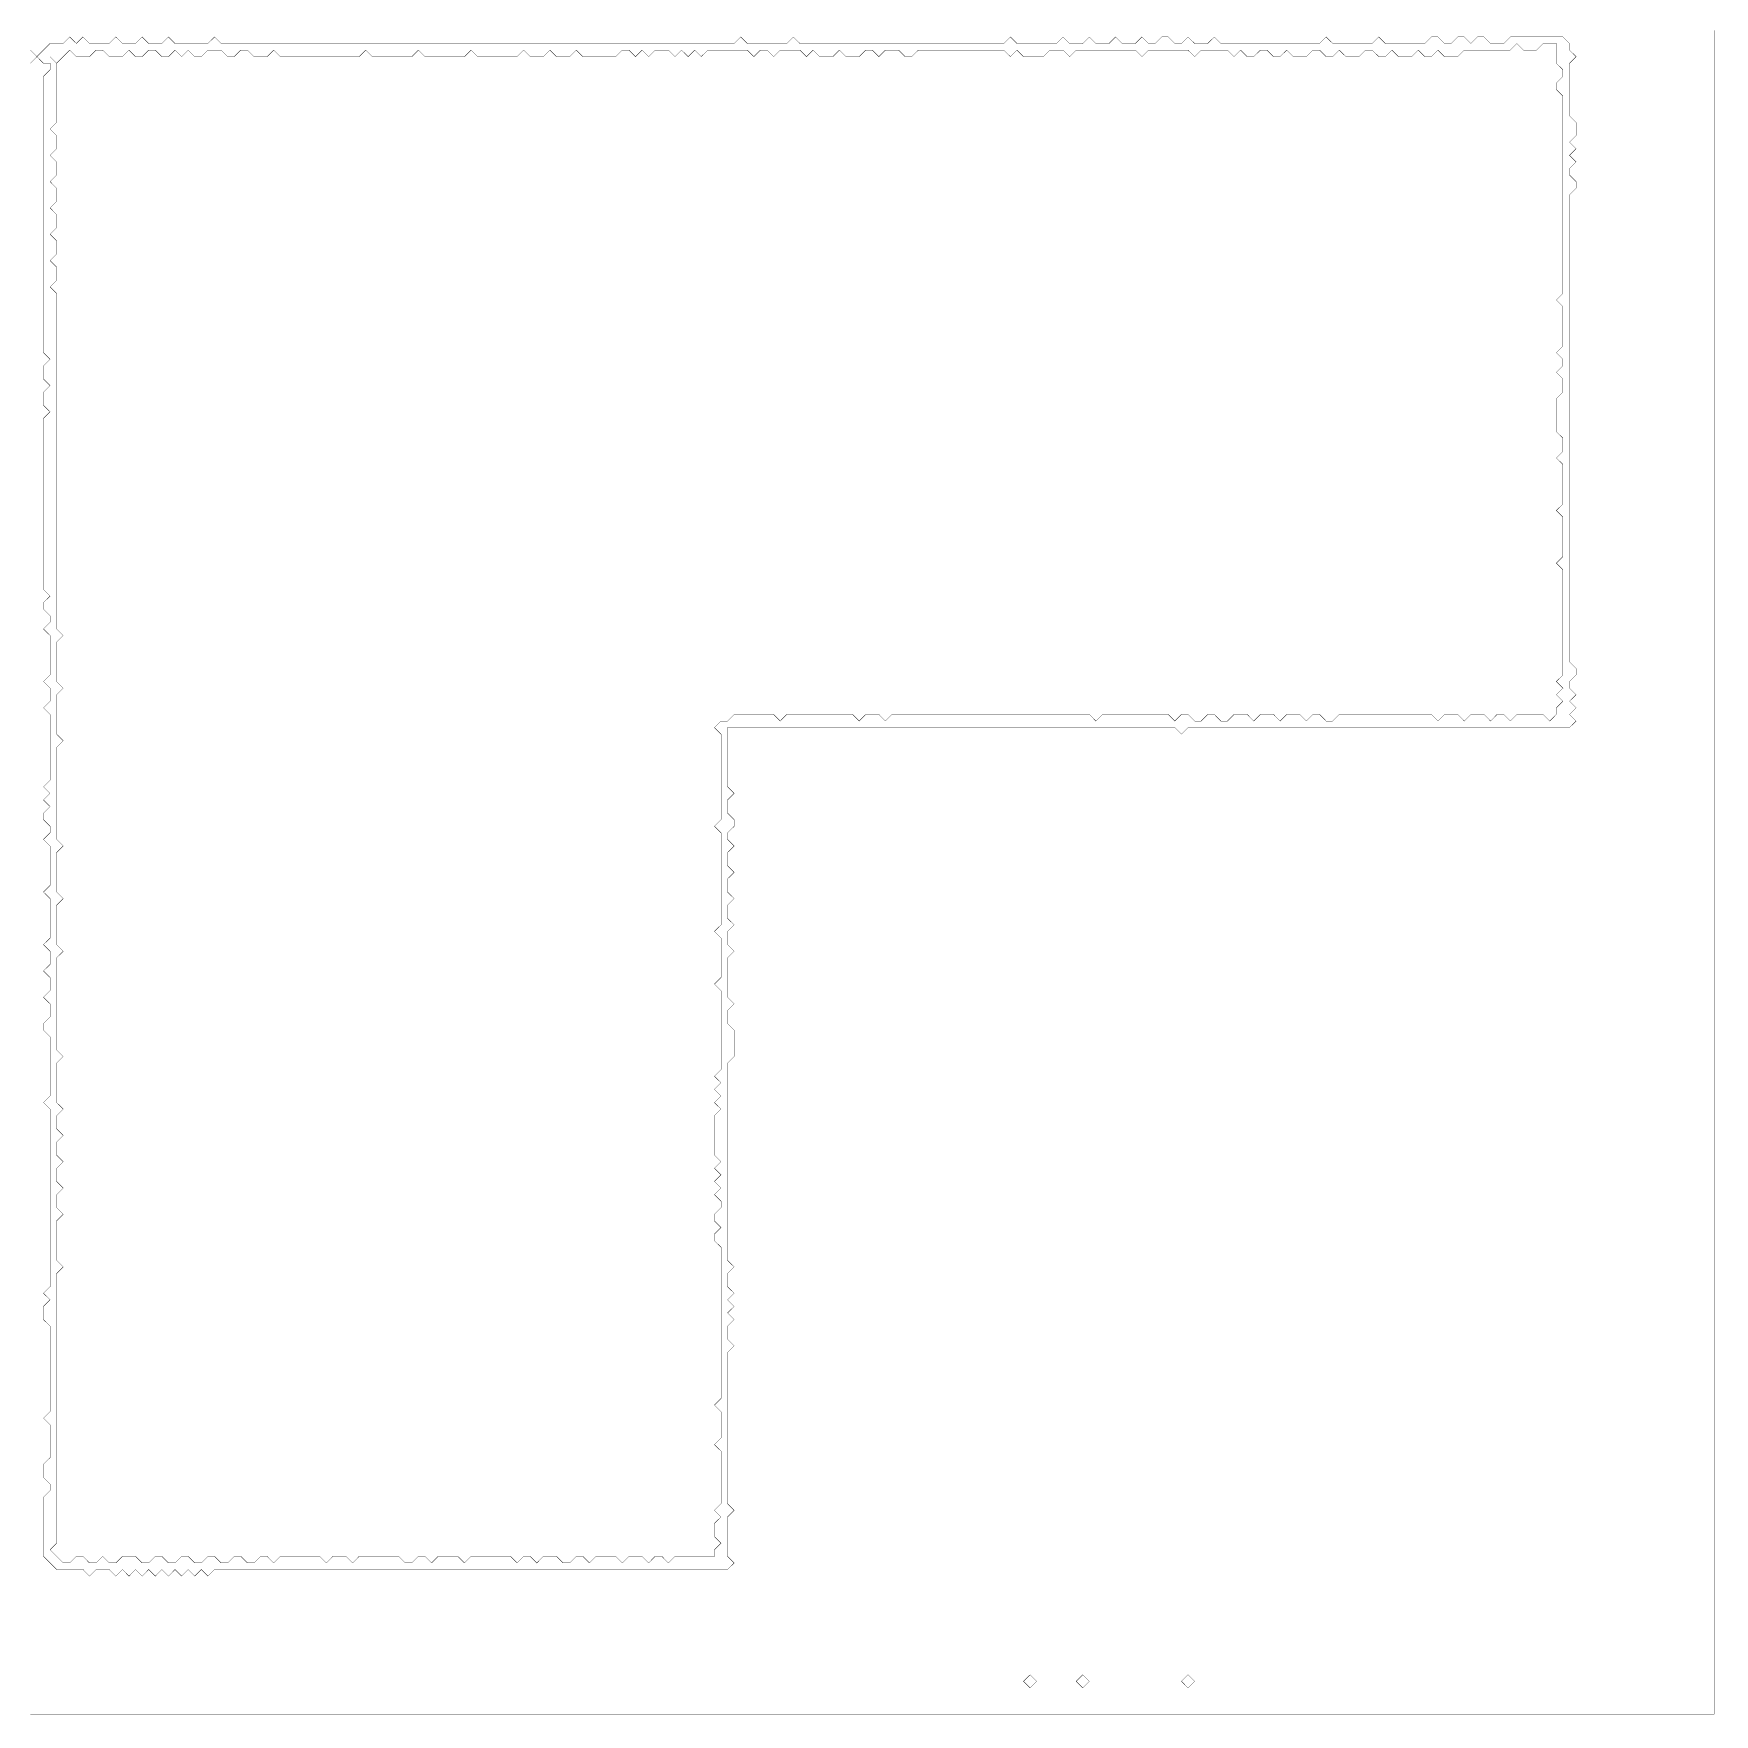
# Model space of a CAD drawing. Header units: metres. Extents: x 0 to 5132, y -5132 to 0.
# Drawn here: x 2566 to 5132, y -5132 to -2566 of the extents above; entities that cross this region are included whole.
import ezdxf

# ---------------------------------------------------------------- set-up
doc = ezdxf.new("R2010")
doc.units = ezdxf.units.M
doc.layers.add('conductor', color=1, linetype='Continuous')
doc.layers.add('substrate', color=5, linetype='Continuous')

msp = doc.modelspace()

# ---------------------------------------------------------------- linework, layer by layer
at = {"layer": 'conductor', "const_width": 0.5}
msp.add_lwpolyline([(4830.7, -2581), (4820.6, -2591.1), (4810.6, -2591.1), (4800.5, -2591.1), (4790.5, -2591.1), (4780.5, -2591.1), (4770.4, -2591.1), (4760.4, -2591.1), (4750.3, -2591.1), (4740.3, -2601.1), (4730.2, -2601.1), (4720.2, -2601.1), (4710.2, -2591.1), (4700.1, -2601.1), (4690.1, -2601.1), (4680, -2591.1), (4670, -2601.1), (4659.9, -2601.1), (4649.9, -2601.1), (4639.9, -2591.1), (4629.8, -2601.1), (4619.8, -2601.1), (4609.7, -2591.1), (4599.7, -2591.1), (4589.6, -2601.1), (4579.6, -2601.1), (4569.6, -2601.1), (4559.5, -2591.1), (4549.5, -2601.1), (4539.4, -2601.1), (4529.4, -2591.1), (4519.3, -2591.1), (4509.3, -2601.1), (4499.2, -2601.1), (4489.2, -2601.1), (4479.2, -2591.1), (4469.1, -2601.1), (4459.1, -2601.1), (4449, -2591.1), (4439, -2591.1), (4428.9, -2601.1), (4418.9, -2601.1), (4408.9, -2591.1), (4398.8, -2601.1), (4388.8, -2591.1), (4378.7, -2591.1), (4368.7, -2591.1), (4358.6, -2591.1), (4348.6, -2591.1), (4338.6, -2601.1), (4328.5, -2591.1), (4318.5, -2591.1), (4308.4, -2591.1), (4298.4, -2591.1), (4288.3, -2591.1), (4278.3, -2591.1), (4268.3, -2591.1), (4258.2, -2601.1), (4248.2, -2591.1), (4238.1, -2591.1), (4228.1, -2591.1), (4218, -2591.1), (4208, -2591.1), (4198, -2591.1), (4187.9, -2591.1), (4177.9, -2591.1), (4167.8, -2591.1), (4157.8, -2591.1), (4147.7, -2601.1), (4137.7, -2591.1), (4127.7, -2591.1), (4117.6, -2591.1), (4107.6, -2601.1), (4097.5, -2601.1), (4087.5, -2601.1), (4077.4, -2601.1), (4067.4, -2591.1), (4057.4, -2601.1), (4047.3, -2591.1), (4037.3, -2591.1), (4027.2, -2591.1), (4017.2, -2591.1), (4007.1, -2591.1), (3997.1, -2591.1), (3987.1, -2591.1), (3977, -2591.1), (3967, -2591.1), (3956.9, -2591.1), (3946.9, -2591.1), (3936.8, -2591.1), (3926.8, -2591.1), (3916.8, -2591.1), (3906.7, -2601.1), (3896.7, -2601.1), (3886.6, -2591.1), (3876.6, -2591.1), (3866.5, -2591.1), (3856.5, -2601.1), (3846.5, -2591.1), (3836.4, -2591.1), (3826.4, -2601.1), (3816.3, -2601.1), (3806.3, -2601.1), (3796.2, -2591.1), (3786.2, -2601.1), (3776.2, -2601.1), (3766.1, -2601.1), (3756.1, -2591.1), (3746, -2601.1), (3736, -2591.1), (3725.9, -2591.1), (3715.9, -2591.1), (3705.9, -2591.1), (3695.8, -2601.1), (3685.8, -2591.1), (3675.7, -2591.1), (3665.7, -2601.1), (3655.6, -2591.1), (3645.6, -2591.1), (3635.6, -2591.1), (3625.5, -2591.1), (3615.5, -2591.1), (3605.4, -2591.1), (3595.4, -2591.1), (3585.3, -2601.1), (3575.3, -2591.1), (3565.3, -2601.1), (3555.2, -2591.1), (3545.2, -2601.1), (3535.1, -2591.1), (3525.1, -2591.1), (3515, -2591.1), (3505, -2601.1), (3495, -2591.1), (3484.9, -2601.1), (3474.9, -2591.1), (3464.8, -2591.1), (3454.8, -2601.1), (3444.7, -2601.1), (3434.7, -2601.1), (3424.7, -2601.1), (3414.6, -2601.1), (3404.6, -2601.1), (3394.5, -2591.1), (3384.5, -2601.1), (3374.4, -2601.1), (3364.4, -2601.1), (3354.4, -2591.1), (3344.3, -2601.1), (3334.3, -2601.1), (3324.2, -2601.1), (3314.2, -2591.1), (3304.1, -2601.1), (3294.1, -2601.1), (3284.1, -2601.1), (3274, -2601.1), (3264, -2601.1), (3253.9, -2601.1), (3243.9, -2601.1), (3233.8, -2591.1), (3223.8, -2601.1), (3213.8, -2601.1), (3203.7, -2601.1), (3193.7, -2601.1), (3183.6, -2601.1), (3173.6, -2601.1), (3163.5, -2601.1), (3153.5, -2591.1), (3143.4, -2601.1), (3133.4, -2601.1), (3123.4, -2601.1), (3113.3, -2601.1), (3103.3, -2601.1), (3093.2, -2601.1), (3083.2, -2601.1), (3073.1, -2591.1), (3063.1, -2601.1), (3053.1, -2601.1), (3043, -2601.1), (3033, -2601.1), (3022.9, -2601.1), (3012.9, -2601.1), (3002.8, -2601.1), (2992.8, -2601.1), (2982.8, -2601.1), (2972.7, -2601.1), (2962.7, -2601.1), (2952.6, -2601.1), (2942.6, -2601.1), (2932.5, -2591.1), (2922.5, -2601.1), (2912.5, -2601.1), (2902.4, -2601.1), (2892.4, -2591.1), (2882.3, -2591.1), (2872.3, -2601.1), (2862.2, -2601.1), (2852.2, -2591.1), (2842.2, -2591.1), (2832.1, -2591.1), (2822.1, -2601.1), (2812, -2601.1), (2802, -2591.1), (2791.9, -2601.1), (2781.9, -2591.1), (2771.9, -2601.1), (2761.8, -2601.1), (2751.8, -2591.1), (2741.7, -2591.1), (2731.7, -2601.1), (2721.6, -2601.1), (2711.6, -2591.1), (2701.6, -2601.1), (2691.5, -2601.1), (2681.5, -2601.1), (2671.4, -2591.1), (2661.4, -2591.1), (2651.3, -2601.1), (2641.3, -2601.1), (2631.3, -2601.1), (2621.2, -2591.1), (2611.2, -2601.1), (2601.1, -2611.2), (2591.1, -2601.1), (2601.1, -2611.2), (2601.1, -2621.2), (2601.1, -2631.3), (2601.1, -2641.3), (2601.1, -2651.3), (2601.1, -2661.4), (2601.1, -2671.4), (2601.1, -2681.5), (2601.1, -2691.5), (2601.1, -2701.6), (2591.1, -2711.6), (2601.1, -2721.6), (2601.1, -2731.7), (2601.1, -2741.7), (2591.1, -2751.8), (2601.1, -2761.8), (2601.1, -2771.9), (2601.1, -2781.9), (2591.1, -2791.9), (2601.1, -2802), (2601.1, -2812), (2601.1, -2822.1), (2591.1, -2832.1), (2601.1, -2842.2), (2601.1, -2852.2), (2601.1, -2862.2), (2591.1, -2872.3), (2601.1, -2882.3), (2601.1, -2892.4), (2601.1, -2902.4), (2591.1, -2912.5), (2601.1, -2922.5), (2601.1, -2932.5), (2601.1, -2942.6), (2591.1, -2952.6), (2601.1, -2962.7), (2601.1, -2972.7), (2601.1, -2982.8), (2601.1, -2992.8), (2601.1, -3002.8), (2601.1, -3012.9), (2601.1, -3022.9), (2601.1, -3033), (2601.1, -3043), (2601.1, -3053.1), (2601.1, -3063.1), (2601.1, -3073.1), (2601.1, -3083.2), (2601.1, -3093.2), (2601.1, -3103.3), (2601.1, -3113.3), (2601.1, -3123.4), (2601.1, -3133.4), (2601.1, -3143.4), (2601.1, -3153.5), (2601.1, -3163.5), (2601.1, -3173.6), (2601.1, -3183.6), (2601.1, -3193.7), (2601.1, -3203.7), (2601.1, -3213.8), (2601.1, -3223.8), (2601.1, -3233.8), (2601.1, -3243.9), (2601.1, -3253.9), (2601.1, -3264), (2601.1, -3274), (2601.1, -3284.1), (2601.1, -3294.1), (2601.1, -3304.1), (2601.1, -3314.2), (2601.1, -3324.2), (2601.1, -3334.3), (2601.1, -3344.3), (2601.1, -3354.4), (2601.1, -3364.4), (2601.1, -3374.4), (2601.1, -3384.5), (2601.1, -3394.5), (2601.1, -3404.6), (2601.1, -3414.6), (2601.1, -3424.7), (2601.1, -3434.7), (2601.1, -3444.7), (2601.1, -3454.8), (2601.1, -3464.8), (2601.1, -3474.9), (2611.2, -3484.9), (2601.1, -3495), (2601.1, -3505), (2601.1, -3515), (2601.1, -3525.1), (2601.1, -3535.1), (2601.1, -3545.2), (2601.1, -3555.2), (2611.2, -3565.3), (2601.1, -3575.3), (2601.1, -3585.3), (2601.1, -3595.4), (2601.1, -3605.4), (2601.1, -3615.5), (2601.1, -3625.5), (2601.1, -3635.6), (2611.2, -3645.6), (2601.1, -3655.6), (2601.1, -3665.7), (2601.1, -3675.7), (2601.1, -3685.8), (2601.1, -3695.8), (2601.1, -3705.9), (2601.1, -3715.9), (2601.1, -3725.9), (2601.1, -3736), (2601.1, -3746), (2601.1, -3756.1), (2601.1, -3766.1), (2601.1, -3776.2), (2601.1, -3786.2), (2601.1, -3796.2), (2611.2, -3806.3), (2601.1, -3816.3), (2601.1, -3826.4), (2601.1, -3836.4), (2601.1, -3846.5), (2601.1, -3856.5), (2601.1, -3866.5), (2601.1, -3876.6), (2611.2, -3886.6), (2601.1, -3896.7), (2601.1, -3906.7), (2601.1, -3916.8), (2601.1, -3926.8), (2601.1, -3936.8), (2601.1, -3946.9), (2601.1, -3956.9), (2611.2, -3967), (2601.1, -3977), (2601.1, -3987.1), (2601.1, -3997.1), (2601.1, -4007.1), (2601.1, -4017.2), (2601.1, -4027.2), (2601.1, -4037.3), (2601.1, -4047.3), (2601.1, -4057.4), (2601.1, -4067.4), (2601.1, -4077.4), (2601.1, -4087.5), (2601.1, -4097.5), (2601.1, -4107.6), (2601.1, -4117.6), (2611.2, -4127.7), (2601.1, -4137.7), (2601.1, -4147.7), (2601.1, -4157.8), (2601.1, -4167.8), (2601.1, -4177.9), (2601.1, -4187.9), (2601.1, -4198), (2611.2, -4208), (2601.1, -4218), (2601.1, -4228.1), (2601.1, -4238.1), (2611.2, -4248.2), (2601.1, -4258.2), (2601.1, -4268.3), (2601.1, -4278.3), (2611.2, -4288.3), (2601.1, -4298.4), (2601.1, -4308.4), (2601.1, -4318.5), (2611.2, -4328.5), (2601.1, -4338.6), (2601.1, -4348.6), (2601.1, -4358.6), (2611.2, -4368.7), (2601.1, -4378.7), (2601.1, -4388.8), (2601.1, -4398.8), (2601.1, -4408.9), (2601.1, -4418.9), (2601.1, -4428.9), (2601.1, -4439), (2611.2, -4449), (2601.1, -4459.1), (2601.1, -4469.1), (2601.1, -4479.2), (2601.1, -4489.2), (2601.1, -4499.2), (2601.1, -4509.3), (2601.1, -4519.3), (2601.1, -4529.4), (2601.1, -4539.4), (2601.1, -4549.5), (2601.1, -4559.5), (2601.1, -4569.6), (2601.1, -4579.6), (2601.1, -4589.6), (2601.1, -4599.7), (2601.1, -4609.7), (2601.1, -4619.8), (2601.1, -4629.8), (2601.1, -4639.9), (2601.1, -4649.9), (2601.1, -4659.9), (2601.1, -4670), (2601.1, -4680), (2601.1, -4690.1), (2601.1, -4700.1), (2601.1, -4710.2), (2601.1, -4720.2), (2601.1, -4730.2), (2601.1, -4740.3), (2601.1, -4750.3), (2601.1, -4760.4), (2601.1, -4770.4), (2601.1, -4780.5), (2601.1, -4790.5), (2601.1, -4800.5), (2601.1, -4810.6), (2601.1, -4820.6), (2601.1, -4830.7), (2601.1, -4840.7), (2601.1, -4850.8), (2601.1, -4860.8), (2601.1, -4870.8), (2591.1, -4880.9), (2601.1, -4890.9), (2611.2, -4901), (2621.2, -4901), (2631.3, -4890.9), (2641.3, -4890.9), (2651.3, -4901), (2661.4, -4901), (2671.4, -4890.9), (2681.5, -4901), (2691.5, -4901), (2701.6, -4890.9), (2711.6, -4890.9), (2721.6, -4890.9), (2731.7, -4901), (2741.7, -4901), (2751.8, -4890.9), (2761.8, -4890.9), (2771.9, -4901), (2781.9, -4901), (2791.9, -4890.9), (2802, -4890.9), (2812, -4901), (2822.1, -4901), (2832.1, -4890.9), (2842.2, -4890.9), (2852.2, -4901), (2862.2, -4901), (2872.3, -4890.9), (2882.3, -4890.9), (2892.4, -4901), (2902.4, -4901), (2912.5, -4890.9), (2922.5, -4890.9), (2932.5, -4901), (2942.6, -4890.9), (2952.6, -4890.9), (2962.7, -4890.9), (2972.7, -4890.9), (2982.8, -4890.9), (2992.8, -4890.9), (3002.8, -4890.9), (3012.9, -4901), (3022.9, -4890.9), (3033, -4890.9), (3043, -4890.9), (3053.1, -4901), (3063.1, -4890.9), (3073.1, -4890.9), (3083.2, -4890.9), (3093.2, -4890.9), (3103.3, -4890.9), (3113.3, -4890.9), (3123.4, -4890.9), (3133.4, -4901), (3143.4, -4901), (3153.5, -4890.9), (3163.5, -4890.9), (3173.6, -4901), (3183.6, -4890.9), (3193.7, -4890.9), (3203.7, -4890.9), (3213.8, -4890.9), (3223.8, -4901), (3233.8, -4890.9), (3243.9, -4890.9), (3253.9, -4890.9), (3264, -4890.9), (3274, -4890.9), (3284.1, -4890.9), (3294.1, -4890.9), (3304.1, -4901), (3314.2, -4890.9), (3324.2, -4890.9), (3334.3, -4901), (3344.3, -4890.9), (3354.4, -4890.9), (3364.4, -4890.9), (3374.4, -4901), (3384.5, -4901), (3394.5, -4890.9), (3404.6, -4890.9), (3414.6, -4901), (3424.7, -4890.9), (3434.7, -4890.9), (3444.7, -4890.9), (3454.8, -4890.9), (3464.8, -4901), (3474.9, -4890.9), (3484.9, -4890.9), (3495, -4890.9), (3505, -4901), (3515, -4890.9), (3525.1, -4890.9), (3535.1, -4901), (3545.2, -4890.9), (3555.2, -4890.9), (3565.3, -4890.9), (3575.3, -4890.9), (3585.3, -4890.9), (3595.4, -4890.9), (3605.4, -4890.9), (3605.4, -4880.9), (3615.5, -4870.8), (3605.4, -4860.8), (3605.4, -4850.8), (3605.4, -4840.7), (3615.5, -4830.7), (3605.4, -4820.6), (3615.5, -4810.6), (3615.5, -4800.5), (3615.5, -4790.5), (3615.5, -4780.5), (3615.5, -4770.4), (3615.5, -4760.4), (3615.5, -4750.3), (3615.5, -4740.3), (3615.5, -4730.2), (3605.4, -4720.2), (3615.5, -4710.2), (3615.5, -4700.1), (3615.5, -4690.1), (3615.5, -4680), (3615.5, -4670), (3605.4, -4659.9), (3615.5, -4649.9), (3615.5, -4639.9), (3615.5, -4629.8), (3615.5, -4619.8), (3615.5, -4609.7), (3615.5, -4599.7), (3615.5, -4589.6), (3615.5, -4579.6), (3615.5, -4569.6), (3615.5, -4559.5), (3615.5, -4549.5), (3615.5, -4539.4), (3615.5, -4529.4), (3615.5, -4519.3), (3615.5, -4509.3), (3615.5, -4499.2), (3615.5, -4489.2), (3615.5, -4479.2), (3615.5, -4469.1), (3615.5, -4459.1), (3615.5, -4449), (3615.5, -4439), (3615.5, -4428.9), (3615.5, -4418.9), (3605.4, -4408.9), (3605.4, -4398.8), (3615.5, -4388.8), (3605.4, -4378.7), (3605.4, -4368.7), (3615.5, -4358.6), (3615.5, -4348.6), (3605.4, -4338.6), (3615.5, -4328.5), (3605.4, -4318.5), (3615.5, -4308.4), (3605.4, -4298.4), (3615.5, -4288.3), (3605.4, -4278.3), (3605.4, -4268.3), (3605.4, -4258.2), (3605.4, -4248.2), (3605.4, -4238.1), (3605.4, -4228.1), (3605.4, -4218), (3615.5, -4208), (3605.4, -4198), (3615.5, -4187.9), (3605.4, -4177.9), (3615.5, -4167.8), (3605.4, -4157.8), (3615.5, -4147.7), (3615.5, -4137.7), (3615.5, -4127.7), (3615.5, -4117.6), (3615.5, -4107.6), (3615.5, -4097.5), (3615.5, -4087.5), (3615.5, -4077.4), (3615.5, -4067.4), (3615.5, -4057.4), (3615.5, -4047.3), (3615.5, -4037.3), (3615.5, -4027.2), (3605.4, -4017.2), (3615.5, -4007.1), (3615.5, -3997.1), (3615.5, -3987.1), (3615.5, -3977), (3615.5, -3967), (3615.5, -3956.9), (3615.5, -3946.9), (3605.4, -3936.8), (3615.5, -3926.8), (3615.5, -3916.8), (3615.5, -3906.7), (3615.5, -3896.7), (3615.5, -3886.6), (3615.5, -3876.6), (3615.5, -3866.5), (3615.5, -3856.5), (3615.5, -3846.5), (3615.5, -3836.4), (3615.5, -3826.4), (3615.5, -3816.3), (3615.5, -3806.3), (3615.5, -3796.2), (3615.5, -3786.2), (3605.4, -3776.2), (3615.5, -3766.1), (3615.5, -3756.1), (3615.5, -3746), (3615.5, -3736), (3615.5, -3725.9), (3615.5, -3715.9), (3615.5, -3705.9), (3615.5, -3695.8), (3615.5, -3685.8), (3615.5, -3675.7), (3615.5, -3665.7), (3615.5, -3655.6), (3615.5, -3645.6), (3615.5, -3635.6), (3605.4, -3625.5), (3615.5, -3615.5), (3625.5, -3615.5), (3635.6, -3605.4), (3645.6, -3605.4), (3655.6, -3605.4), (3665.7, -3605.4), (3675.7, -3605.4), (3685.8, -3605.4), (3695.8, -3605.4), (3705.9, -3615.5), (3715.9, -3605.4), (3725.9, -3605.4), (3736, -3605.4), (3746, -3605.4), (3756.1, -3605.4), (3766.1, -3605.4), (3776.2, -3605.4), (3786.2, -3605.4), (3796.2, -3605.4), (3806.3, -3605.4), (3816.3, -3605.4), (3826.4, -3615.5), (3836.4, -3605.4), (3846.5, -3605.4), (3856.5, -3605.4), (3866.5, -3615.5), (3876.6, -3605.4), (3886.6, -3605.4), (3896.7, -3605.4), (3906.7, -3605.4), (3916.8, -3605.4), (3926.8, -3605.4), (3936.8, -3605.4), (3946.9, -3605.4), (3956.9, -3605.4), (3967, -3605.4), (3977, -3605.4), (3987.1, -3605.4), (3997.1, -3605.4), (4007.1, -3605.4), (4017.2, -3605.4), (4027.2, -3605.4), (4037.3, -3605.4), (4047.3, -3605.4), (4057.4, -3605.4), (4067.4, -3605.4), (4077.4, -3605.4), (4087.5, -3605.4), (4097.5, -3605.4), (4107.6, -3605.4), (4117.6, -3605.4), (4127.7, -3605.4), (4137.7, -3605.4), (4147.7, -3605.4), (4157.8, -3605.4), (4167.8, -3605.4), (4177.9, -3605.4), (4187.9, -3615.5), (4198, -3605.4), (4208, -3605.4), (4218, -3605.4), (4228.1, -3605.4), (4238.1, -3605.4), (4248.2, -3605.4), (4258.2, -3605.4), (4268.3, -3605.4), (4278.3, -3605.4), (4288.3, -3605.4), (4298.4, -3605.4), (4308.4, -3615.5), (4318.5, -3605.4), (4328.5, -3605.4), (4338.6, -3615.5), (4348.6, -3615.5), (4358.6, -3605.4), (4368.7, -3605.4), (4378.7, -3615.5), (4388.8, -3615.5), (4398.8, -3605.4), (4408.9, -3605.4), (4418.9, -3605.4), (4428.9, -3615.5), (4439, -3605.4), (4449, -3605.4), (4459.1, -3605.4), (4469.1, -3615.5), (4479.2, -3605.4), (4489.2, -3605.4), (4499.2, -3605.4), (4509.3, -3615.5), (4519.3, -3605.4), (4529.4, -3605.4), (4539.4, -3615.5), (4549.5, -3615.5), (4559.5, -3605.4), (4569.6, -3605.4), (4579.6, -3605.4), (4589.6, -3605.4), (4599.7, -3605.4), (4609.7, -3605.4), (4619.8, -3605.4), (4629.8, -3605.4), (4639.9, -3605.4), (4649.9, -3605.4), (4659.9, -3605.4), (4670, -3605.4), (4680, -3605.4), (4690.1, -3605.4), (4700.1, -3605.4), (4710.2, -3615.5), (4720.2, -3605.4), (4730.2, -3605.4), (4740.3, -3605.4), (4750.3, -3615.5), (4760.4, -3605.4), (4770.4, -3605.4), (4780.5, -3605.4), (4790.5, -3615.5), (4800.5, -3605.4), (4810.6, -3605.4), (4820.6, -3615.5), (4830.7, -3605.4), (4840.7, -3605.4), (4850.8, -3605.4), (4860.8, -3605.4), (4870.8, -3605.4), (4880.9, -3615.5), (4890.9, -3605.4), (4890.9, -3595.4), (4901, -3585.3), (4890.9, -3575.3), (4901, -3565.3), (4890.9, -3555.2), (4901, -3545.2), (4901, -3535.1), (4901, -3525.1), (4901, -3515), (4901, -3505), (4901, -3495), (4901, -3484.9), (4901, -3474.9), (4901, -3464.8), (4901, -3454.8), (4901, -3444.7), (4901, -3434.7), (4901, -3424.7), (4901, -3414.6), (4901, -3404.6), (4901, -3394.5), (4901, -3384.5), (4890.9, -3374.4), (4901, -3364.4), (4901, -3354.4), (4901, -3344.3), (4901, -3334.3), (4901, -3324.2), (4901, -3314.2), (4901, -3304.1), (4890.9, -3294.1), (4901, -3284.1), (4901, -3274), (4901, -3264), (4901, -3253.9), (4901, -3243.9), (4901, -3233.8), (4901, -3223.8), (4890.9, -3213.8), (4901, -3203.7), (4901, -3193.7), (4901, -3183.6), (4890.9, -3173.6), (4890.9, -3163.5), (4890.9, -3153.5), (4890.9, -3143.4), (4890.9, -3133.4), (4890.9, -3123.4), (4901, -3113.3), (4901, -3103.3), (4901, -3093.2), (4890.9, -3083.2), (4901, -3073.1), (4901, -3063.1), (4890.9, -3053.1), (4901, -3043), (4901, -3033), (4901, -3022.9), (4901, -3012.9), (4901, -3002.8), (4901, -2992.8), (4901, -2982.8), (4890.9, -2972.7), (4901, -2962.7), (4901, -2952.6), (4901, -2942.6), (4901, -2932.5), (4901, -2922.5), (4901, -2912.5), (4901, -2902.4), (4901, -2892.4), (4901, -2882.3), (4901, -2872.3), (4901, -2862.2), (4901, -2852.2), (4901, -2842.2), (4901, -2832.1), (4901, -2822.1), (4901, -2812), (4901, -2802), (4901, -2791.9), (4901, -2781.9), (4901, -2771.9), (4901, -2761.8), (4901, -2751.8), (4901, -2741.7), (4901, -2731.7), (4901, -2721.6), (4901, -2711.6), (4901, -2701.6), (4901, -2691.5), (4901, -2681.5), (4901, -2671.4), (4901, -2661.4), (4890.9, -2651.3), (4890.9, -2641.3), (4901, -2631.3), (4901, -2621.2), (4890.9, -2611.2), (4890.9, -2601.1), (4890.9, -2591.1), (4890.9, -2581), (4880.9, -2581), (4870.8, -2581), (4860.8, -2591.1), (4850.8, -2591.1), (4840.7, -2591.1)], close=True, dxfattribs=at)
at = {"layer": 'substrate', "const_width": 0.5}
for points in [[(2561, -5132), (2571, -5132), (2581, -5132), (2591.1, -5132), (2601.1, -5132), (2611.2, -5132), (2621.2, -5132), (2631.3, -5132), (2641.3, -5132), (2651.3, -5132), (2661.4, -5132), (2671.4, -5132), (2681.5, -5132), (2691.5, -5132), (2701.6, -5132), (2711.6, -5132), (2721.6, -5132), (2731.7, -5132), (2741.7, -5132), (2751.8, -5132), (2761.8, -5132), (2771.9, -5132), (2781.9, -5132), (2791.9, -5132), (2802, -5132), (2812, -5132), (2822.1, -5132), (2832.1, -5132), (2842.2, -5132), (2852.2, -5132), (2862.2, -5132), (2872.3, -5132), (2882.3, -5132), (2892.4, -5132), (2902.4, -5132), (2912.5, -5132), (2922.5, -5132), (2932.5, -5132), (2942.6, -5132), (2952.6, -5132), (2962.7, -5132), (2972.7, -5132), (2982.8, -5132), (2992.8, -5132), (3002.8, -5132), (3012.9, -5132), (3022.9, -5132), (3033, -5132), (3043, -5132), (3053.1, -5132), (3063.1, -5132), (3073.1, -5132), (3083.2, -5132), (3093.2, -5132), (3103.3, -5132), (3113.3, -5132), (3123.4, -5132), (3133.4, -5132), (3143.4, -5132), (3153.5, -5132), (3163.5, -5132), (3173.6, -5132), (3183.6, -5132), (3193.7, -5132), (3203.7, -5132), (3213.8, -5132), (3223.8, -5132), (3233.8, -5132), (3243.9, -5132), (3253.9, -5132), (3264, -5132), (3274, -5132), (3284.1, -5132), (3294.1, -5132), (3304.1, -5132), (3314.2, -5132), (3324.2, -5132), (3334.3, -5132), (3344.3, -5132), (3354.4, -5132), (3364.4, -5132), (3374.4, -5132), (3384.5, -5132), (3394.5, -5132), (3404.6, -5132), (3414.6, -5132), (3424.7, -5132), (3434.7, -5132), (3444.7, -5132), (3454.8, -5132), (3464.8, -5132), (3474.9, -5132), (3484.9, -5132), (3495, -5132), (3505, -5132), (3515, -5132), (3525.1, -5132), (3535.1, -5132), (3545.2, -5132), (3555.2, -5132), (3565.3, -5132), (3575.3, -5132), (3585.3, -5132), (3595.4, -5132), (3605.4, -5132), (3615.5, -5132), (3625.5, -5132), (3635.6, -5132), (3645.6, -5132), (3655.6, -5132), (3665.7, -5132), (3675.7, -5132), (3685.8, -5132), (3695.8, -5132), (3705.9, -5132), (3715.9, -5132), (3725.9, -5132), (3736, -5132), (3746, -5132), (3756.1, -5132), (3766.1, -5132), (3776.2, -5132), (3786.2, -5132), (3796.2, -5132), (3806.3, -5132), (3816.3, -5132), (3826.4, -5132), (3836.4, -5132), (3846.5, -5132), (3856.5, -5132), (3866.5, -5132), (3876.6, -5132), (3886.6, -5132), (3896.7, -5132), (3906.7, -5132), (3916.8, -5132), (3926.8, -5132), (3936.8, -5132), (3946.9, -5132), (3956.9, -5132), (3967, -5132), (3977, -5132), (3987.1, -5132), (3997.1, -5132), (4007.1, -5132), (4017.2, -5132), (4027.2, -5132), (4037.3, -5132), (4047.3, -5132), (4057.4, -5132), (4067.4, -5132), (4077.4, -5132), (4087.5, -5132), (4097.5, -5132), (4107.6, -5132), (4117.6, -5132), (4127.7, -5132), (4137.7, -5132), (4147.7, -5132), (4157.8, -5132), (4167.8, -5132), (4177.9, -5132), (4187.9, -5132), (4198, -5132), (4208, -5132), (4218, -5132), (4228.1, -5132), (4238.1, -5132), (4248.2, -5132), (4258.2, -5132), (4268.3, -5132), (4278.3, -5132), (4288.3, -5132), (4298.4, -5132), (4308.4, -5132), (4318.5, -5132), (4328.5, -5132), (4338.6, -5132), (4348.6, -5132), (4358.6, -5132), (4368.7, -5132), (4378.7, -5132), (4388.8, -5132), (4398.8, -5132), (4408.9, -5132), (4418.9, -5132), (4428.9, -5132), (4439, -5132), (4449, -5132), (4459.1, -5132), (4469.1, -5132), (4479.2, -5132), (4489.2, -5132), (4499.2, -5132), (4509.3, -5132), (4519.3, -5132), (4529.4, -5132), (4539.4, -5132), (4549.5, -5132), (4559.5, -5132), (4569.6, -5132), (4579.6, -5132), (4589.6, -5132), (4599.7, -5132), (4609.7, -5132), (4619.8, -5132), (4629.8, -5132), (4639.9, -5132), (4649.9, -5132), (4659.9, -5132), (4670, -5132), (4680, -5132), (4690.1, -5132), (4700.1, -5132), (4710.2, -5132), (4720.2, -5132), (4730.2, -5132), (4740.3, -5132), (4750.3, -5132), (4760.4, -5132), (4770.4, -5132), (4780.5, -5132), (4790.5, -5132), (4800.5, -5132), (4810.6, -5132), (4820.6, -5132), (4830.7, -5132), (4840.7, -5132), (4850.8, -5132), (4860.8, -5132), (4870.8, -5132), (4880.9, -5132), (4890.9, -5132), (4901, -5132), (4911, -5132), (4921.1, -5132), (4931.1, -5132), (4941.1, -5132), (4951.2, -5132), (4961.2, -5132), (4971.3, -5132), (4981.3, -5132), (4991.4, -5132), (5001.4, -5132), (5011.4, -5132), (5021.5, -5132), (5031.5, -5132), (5041.6, -5132), (5051.6, -5132), (5061.7, -5132), (5071.7, -5132), (5081.7, -5132), (5091.8, -5132), (5101.8, -5132), (5111.9, -5132), (5121.9, -5132), (5132, -5132), (5132, -5121.9), (5132, -5111.9), (5132, -5101.8), (5132, -5091.8), (5132, -5081.7), (5132, -5071.7), (5132, -5061.7), (5132, -5051.6), (5132, -5041.6), (5132, -5031.5), (5132, -5021.5), (5132, -5011.4), (5132, -5001.4), (5132, -4991.4), (5132, -4981.3), (5132, -4971.3), (5132, -4961.2), (5132, -4951.2), (5132, -4941.1), (5132, -4931.1), (5132, -4921.1), (5132, -4911), (5132, -4901), (5132, -4890.9), (5132, -4880.9), (5132, -4870.8), (5132, -4860.8), (5132, -4850.8), (5132, -4840.7), (5132, -4830.7), (5132, -4820.6), (5132, -4810.6), (5132, -4800.5), (5132, -4790.5), (5132, -4780.5), (5132, -4770.4), (5132, -4760.4), (5132, -4750.3), (5132, -4740.3), (5132, -4730.2), (5132, -4720.2), (5132, -4710.2), (5132, -4700.1), (5132, -4690.1), (5132, -4680), (5132, -4670), (5132, -4659.9), (5132, -4649.9), (5132, -4639.9), (5132, -4629.8), (5132, -4619.8), (5132, -4609.7), (5132, -4599.7), (5132, -4589.6), (5132, -4579.6), (5132, -4569.6), (5132, -4559.5), (5132, -4549.5), (5132, -4539.4), (5132, -4529.4), (5132, -4519.3), (5132, -4509.3), (5132, -4499.2), (5132, -4489.2), (5132, -4479.2), (5132, -4469.1), (5132, -4459.1), (5132, -4449), (5132, -4439), (5132, -4428.9), (5132, -4418.9), (5132, -4408.9), (5132, -4398.8), (5132, -4388.8), (5132, -4378.7), (5132, -4368.7), (5132, -4358.6), (5132, -4348.6), (5132, -4338.6), (5132, -4328.5), (5132, -4318.5), (5132, -4308.4), (5132, -4298.4), (5132, -4288.3), (5132, -4278.3), (5132, -4268.3), (5132, -4258.2), (5132, -4248.2), (5132, -4238.1), (5132, -4228.1), (5132, -4218), (5132, -4208), (5132, -4198), (5132, -4187.9), (5132, -4177.9), (5132, -4167.8), (5132, -4157.8), (5132, -4147.7), (5132, -4137.7), (5132, -4127.7), (5132, -4117.6), (5132, -4107.6), (5132, -4097.5), (5132, -4087.5), (5132, -4077.4), (5132, -4067.4), (5132, -4057.4), (5132, -4047.3), (5132, -4037.3), (5132, -4027.2), (5132, -4017.2), (5132, -4007.1), (5132, -3997.1), (5132, -3987.1), (5132, -3977), (5132, -3967), (5132, -3956.9), (5132, -3946.9), (5132, -3936.8), (5132, -3926.8), (5132, -3916.8), (5132, -3906.7), (5132, -3896.7), (5132, -3886.6), (5132, -3876.6), (5132, -3866.5), (5132, -3856.5), (5132, -3846.5), (5132, -3836.4), (5132, -3826.4), (5132, -3816.3), (5132, -3806.3), (5132, -3796.2), (5132, -3786.2), (5132, -3776.2), (5132, -3766.1), (5132, -3756.1), (5132, -3746), (5132, -3736), (5132, -3725.9), (5132, -3715.9), (5132, -3705.9), (5132, -3695.8), (5132, -3685.8), (5132, -3675.7), (5132, -3665.7), (5132, -3655.6), (5132, -3645.6), (5132, -3635.6), (5132, -3625.5), (5132, -3615.5), (5132, -3605.4), (5132, -3595.4), (5132, -3585.3), (5132, -3575.3), (5132, -3565.3), (5132, -3555.2), (5132, -3545.2), (5132, -3535.1), (5132, -3525.1), (5132, -3515), (5132, -3505), (5132, -3495), (5132, -3484.9), (5132, -3474.9), (5132, -3464.8), (5132, -3454.8), (5132, -3444.7), (5132, -3434.7), (5132, -3424.7), (5132, -3414.6), (5132, -3404.6), (5132, -3394.5), (5132, -3384.5), (5132, -3374.4), (5132, -3364.4), (5132, -3354.4), (5132, -3344.3), (5132, -3334.3), (5132, -3324.2), (5132, -3314.2), (5132, -3304.1), (5132, -3294.1), (5132, -3284.1), (5132, -3274), (5132, -3264), (5132, -3253.9), (5132, -3243.9), (5132, -3233.8), (5132, -3223.8), (5132, -3213.8), (5132, -3203.7), (5132, -3193.7), (5132, -3183.6), (5132, -3173.6), (5132, -3163.5), (5132, -3153.5), (5132, -3143.4), (5132, -3133.4), (5132, -3123.4), (5132, -3113.3), (5132, -3103.3), (5132, -3093.2), (5132, -3083.2), (5132, -3073.1), (5132, -3063.1), (5132, -3053.1), (5132, -3043), (5132, -3033), (5132, -3022.9), (5132, -3012.9), (5132, -3002.8), (5132, -2992.8), (5132, -2982.8), (5132, -2972.7), (5132, -2962.7), (5132, -2952.6), (5132, -2942.6), (5132, -2932.5), (5132, -2922.5), (5132, -2912.5), (5132, -2902.4), (5132, -2892.4), (5132, -2882.3), (5132, -2872.3), (5132, -2862.2), (5132, -2852.2), (5132, -2842.2), (5132, -2832.1), (5132, -2822.1), (5132, -2812), (5132, -2802), (5132, -2791.9), (5132, -2781.9), (5132, -2771.9), (5132, -2761.8), (5132, -2751.8), (5132, -2741.7), (5132, -2731.7), (5132, -2721.6), (5132, -2711.6), (5132, -2701.6), (5132, -2691.5), (5132, -2681.5), (5132, -2671.4), (5132, -2661.4), (5132, -2651.3), (5132, -2641.3), (5132, -2631.3), (5132, -2621.2), (5132, -2611.2), (5132, -2601.1), (5132, -2591.1), (5132, -2581), (5132, -2571), (5132, -2561)], [(2561, -2591.1), (2571, -2601.1), (2561, -2611.2)]]:
    msp.add_lwpolyline(points, dxfattribs=at)
for points in [[(2611.2, -2581), (2621.2, -2571), (2631.3, -2581), (2641.3, -2571), (2651.3, -2581), (2661.4, -2581), (2671.4, -2581), (2681.5, -2581), (2691.5, -2571), (2701.6, -2581), (2711.6, -2581), (2721.6, -2581), (2731.7, -2571), (2741.7, -2581), (2751.8, -2581), (2761.8, -2581), (2771.9, -2571), (2781.9, -2581), (2791.9, -2581), (2802, -2581), (2812, -2581), (2822.1, -2581), (2832.1, -2581), (2842.2, -2571), (2852.2, -2581), (2862.2, -2581), (2872.3, -2581), (2882.3, -2581), (2892.4, -2581), (2902.4, -2581), (2912.5, -2581), (2922.5, -2581), (2932.5, -2581), (2942.6, -2581), (2952.6, -2581), (2962.7, -2581), (2972.7, -2581), (2982.8, -2581), (2992.8, -2581), (3002.8, -2581), (3012.9, -2581), (3022.9, -2581), (3033, -2581), (3043, -2581), (3053.1, -2581), (3063.1, -2581), (3073.1, -2581), (3083.2, -2581), (3093.2, -2581), (3103.3, -2581), (3113.3, -2581), (3123.4, -2581), (3133.4, -2581), (3143.4, -2581), (3153.5, -2581), (3163.5, -2581), (3173.6, -2581), (3183.6, -2581), (3193.7, -2581), (3203.7, -2581), (3213.8, -2581), (3223.8, -2581), (3233.8, -2581), (3243.9, -2581), (3253.9, -2581), (3264, -2581), (3274, -2581), (3284.1, -2581), (3294.1, -2581), (3304.1, -2581), (3314.2, -2581), (3324.2, -2581), (3334.3, -2581), (3344.3, -2581), (3354.4, -2581), (3364.4, -2581), (3374.4, -2581), (3384.5, -2581), (3394.5, -2581), (3404.6, -2581), (3414.6, -2581), (3424.7, -2581), (3434.7, -2581), (3444.7, -2581), (3454.8, -2581), (3464.8, -2581), (3474.9, -2581), (3484.9, -2581), (3495, -2581), (3505, -2581), (3515, -2581), (3525.1, -2581), (3535.1, -2581), (3545.2, -2581), (3555.2, -2581), (3565.3, -2581), (3575.3, -2581), (3585.3, -2581), (3595.4, -2581), (3605.4, -2581), (3615.5, -2581), (3625.5, -2581), (3635.6, -2581), (3645.6, -2571), (3655.6, -2581), (3665.7, -2581), (3675.7, -2581), (3685.8, -2581), (3695.8, -2581), (3705.9, -2581), (3715.9, -2581), (3725.9, -2571), (3736, -2581), (3746, -2581), (3756.1, -2581), (3766.1, -2581), (3776.2, -2581), (3786.2, -2581), (3796.2, -2581), (3806.3, -2581), (3816.3, -2581), (3826.4, -2581), (3836.4, -2581), (3846.5, -2581), (3856.5, -2581), (3866.5, -2581), (3876.6, -2581), (3886.6, -2581), (3896.7, -2581), (3906.7, -2581), (3916.8, -2581), (3926.8, -2581), (3936.8, -2581), (3946.9, -2581), (3956.9, -2581), (3967, -2581), (3977, -2581), (3987.1, -2581), (3997.1, -2581), (4007.1, -2581), (4017.2, -2581), (4027.2, -2581), (4037.3, -2581), (4047.3, -2581), (4057.4, -2571), (4067.4, -2581), (4077.4, -2581), (4087.5, -2581), (4097.5, -2581), (4107.6, -2581), (4117.6, -2581), (4127.7, -2581), (4137.7, -2571), (4147.7, -2581), (4157.8, -2581), (4167.8, -2581), (4177.9, -2571), (4187.9, -2581), (4198, -2581), (4208, -2581), (4218, -2571), (4228.1, -2581), (4238.1, -2581), (4248.2, -2581), (4258.2, -2571), (4268.3, -2581), (4278.3, -2581), (4288.3, -2571), (4298.4, -2571), (4308.4, -2581), (4318.5, -2581), (4328.5, -2571), (4338.6, -2581), (4348.6, -2581), (4358.6, -2581), (4368.7, -2571), (4378.7, -2581), (4388.8, -2581), (4398.8, -2581), (4408.9, -2581), (4418.9, -2581), (4428.9, -2581), (4439, -2581), (4449, -2581), (4459.1, -2581), (4469.1, -2581), (4479.2, -2581), (4489.2, -2581), (4499.2, -2581), (4509.3, -2581), (4519.3, -2581), (4529.4, -2581), (4539.4, -2571), (4549.5, -2581), (4559.5, -2581), (4569.6, -2581), (4579.6, -2581), (4589.6, -2581), (4599.7, -2581), (4609.7, -2581), (4619.8, -2571), (4629.8, -2581), (4639.9, -2581), (4649.9, -2581), (4659.9, -2581), (4670, -2581), (4680, -2581), (4690.1, -2581), (4700.1, -2571), (4710.2, -2571), (4720.2, -2581), (4730.2, -2581), (4740.3, -2571), (4750.3, -2571), (4760.4, -2581), (4770.4, -2571), (4780.5, -2571), (4790.5, -2581), (4800.5, -2581), (4810.6, -2581), (4820.6, -2571), (4830.7, -2571), (4840.7, -2571), (4850.8, -2571), (4860.8, -2571), (4870.8, -2571), (4880.9, -2571), (4890.9, -2571), (4901, -2571), (4911, -2581), (4911, -2591.1), (4921.1, -2601.1), (4911, -2611.2), (4911, -2621.2), (4911, -2631.3), (4911, -2641.3), (4911, -2651.3), (4911, -2661.4), (4911, -2671.4), (4911, -2681.5), (4911, -2691.5), (4921.1, -2701.6), (4921.1, -2711.6), (4921.1, -2721.6), (4911, -2731.7), (4921.1, -2741.7), (4911, -2751.8), (4921.1, -2761.8), (4911, -2771.9), (4911, -2781.9), (4921.1, -2791.9), (4921.1, -2802), (4911, -2812), (4911, -2822.1), (4911, -2832.1), (4911, -2842.2), (4911, -2852.2), (4911, -2862.2), (4911, -2872.3), (4911, -2882.3), (4911, -2892.4), (4911, -2902.4), (4911, -2912.5), (4911, -2922.5), (4911, -2932.5), (4911, -2942.6), (4911, -2952.6), (4911, -2962.7), (4911, -2972.7), (4911, -2982.8), (4911, -2992.8), (4911, -3002.8), (4911, -3012.9), (4911, -3022.9), (4911, -3033), (4911, -3043), (4911, -3053.1), (4911, -3063.1), (4911, -3073.1), (4911, -3083.2), (4911, -3093.2), (4911, -3103.3), (4911, -3113.3), (4911, -3123.4), (4911, -3133.4), (4911, -3143.4), (4911, -3153.5), (4911, -3163.5), (4911, -3173.6), (4911, -3183.6), (4911, -3193.7), (4911, -3203.7), (4911, -3213.8), (4911, -3223.8), (4911, -3233.8), (4911, -3243.9), (4911, -3253.9), (4911, -3264), (4911, -3274), (4911, -3284.1), (4911, -3294.1), (4911, -3304.1), (4911, -3314.2), (4911, -3324.2), (4911, -3334.3), (4911, -3344.3), (4911, -3354.4), (4911, -3364.4), (4911, -3374.4), (4911, -3384.5), (4911, -3394.5), (4911, -3404.6), (4911, -3414.6), (4911, -3424.7), (4911, -3434.7), (4911, -3444.7), (4911, -3454.8), (4911, -3464.8), (4911, -3474.9), (4911, -3484.9), (4911, -3495), (4911, -3505), (4911, -3515), (4911, -3525.1), (4921.1, -3535.1), (4921.1, -3545.2), (4911, -3555.2), (4911, -3565.3), (4921.1, -3575.3), (4911, -3585.3), (4921.1, -3595.4), (4911, -3605.4), (4921.1, -3615.5), (4911, -3625.5), (4901, -3625.5), (4890.9, -3625.5), (4880.9, -3625.5), (4870.8, -3625.5), (4860.8, -3625.5), (4850.8, -3625.5), (4840.7, -3625.5), (4830.7, -3625.5), (4820.6, -3625.5), (4810.6, -3625.5), (4800.5, -3625.5), (4790.5, -3625.5), (4780.5, -3625.5), (4770.4, -3625.5), (4760.4, -3625.5), (4750.3, -3625.5), (4740.3, -3625.5), (4730.2, -3625.5), (4720.2, -3625.5), (4710.2, -3625.5), (4700.1, -3625.5), (4690.1, -3625.5), (4680, -3625.5), (4670, -3625.5), (4659.9, -3625.5), (4649.9, -3625.5), (4639.9, -3625.5), (4629.8, -3625.5), (4619.8, -3625.5), (4609.7, -3625.5), (4599.7, -3625.5), (4589.6, -3625.5), (4579.6, -3625.5), (4569.6, -3625.5), (4559.5, -3625.5), (4549.5, -3625.5), (4539.4, -3625.5), (4529.4, -3625.5), (4519.3, -3625.5), (4509.3, -3625.5), (4499.2, -3625.5), (4489.2, -3625.5), (4479.2, -3625.5), (4469.1, -3625.5), (4459.1, -3625.5), (4449, -3625.5), (4439, -3625.5), (4428.9, -3625.5), (4418.9, -3625.5), (4408.9, -3625.5), (4398.8, -3625.5), (4388.8, -3625.5), (4378.7, -3625.5), (4368.7, -3625.5), (4358.6, -3625.5), (4348.6, -3625.5), (4338.6, -3625.5), (4328.5, -3625.5), (4318.5, -3635.6), (4308.4, -3625.5), (4298.4, -3625.5), (4288.3, -3625.5), (4278.3, -3625.5), (4268.3, -3625.5), (4258.2, -3625.5), (4248.2, -3625.5), (4238.1, -3625.5), (4228.1, -3625.5), (4218, -3625.5), (4208, -3625.5), (4198, -3625.5), (4187.9, -3625.5), (4177.9, -3625.5), (4167.8, -3625.5), (4157.8, -3625.5), (4147.7, -3625.5), (4137.7, -3625.5), (4127.7, -3625.5), (4117.6, -3625.5), (4107.6, -3625.5), (4097.5, -3625.5), (4087.5, -3625.5), (4077.4, -3625.5), (4067.4, -3625.5), (4057.4, -3625.5), (4047.3, -3625.5), (4037.3, -3625.5), (4027.2, -3625.5), (4017.2, -3625.5), (4007.1, -3625.5), (3997.1, -3625.5), (3987.1, -3625.5), (3977, -3625.5), (3967, -3625.5), (3956.9, -3625.5), (3946.9, -3625.5), (3936.8, -3625.5), (3926.8, -3625.5), (3916.8, -3625.5), (3906.7, -3625.5), (3896.7, -3625.5), (3886.6, -3625.5), (3876.6, -3625.5), (3866.5, -3625.5), (3856.5, -3625.5), (3846.5, -3625.5), (3836.4, -3625.5), (3826.4, -3625.5), (3816.3, -3625.5), (3806.3, -3625.5), (3796.2, -3625.5), (3786.2, -3625.5), (3776.2, -3625.5), (3766.1, -3625.5), (3756.1, -3625.5), (3746, -3625.5), (3736, -3625.5), (3725.9, -3625.5), (3715.9, -3625.5), (3705.9, -3625.5), (3695.8, -3625.5), (3685.8, -3625.5), (3675.7, -3625.5), (3665.7, -3625.5), (3655.6, -3625.5), (3645.6, -3625.5), (3635.6, -3625.5), (3625.5, -3625.5), (3625.5, -3635.6), (3625.5, -3645.6), (3625.5, -3655.6), (3625.5, -3665.7), (3625.5, -3675.7), (3625.5, -3685.8), (3625.5, -3695.8), (3625.5, -3705.9), (3625.5, -3715.9), (3635.6, -3725.9), (3625.5, -3736), (3625.5, -3746), (3625.5, -3756.1), (3635.6, -3766.1), (3635.6, -3776.2), (3625.5, -3786.2), (3625.5, -3796.2), (3635.6, -3806.3), (3625.5, -3816.3), (3625.5, -3826.4), (3625.5, -3836.4), (3635.6, -3846.5), (3625.5, -3856.5), (3625.5, -3866.5), (3625.5, -3876.6), (3635.6, -3886.6), (3625.5, -3896.7), (3625.5, -3906.7), (3625.5, -3916.8), (3635.6, -3926.8), (3625.5, -3936.8), (3625.5, -3946.9), (3625.5, -3956.9), (3635.6, -3967), (3625.5, -3977), (3625.5, -3987.1), (3625.5, -3997.1), (3625.5, -4007.1), (3625.5, -4017.2), (3625.5, -4027.2), (3625.5, -4037.3), (3635.6, -4047.3), (3625.5, -4057.4), (3625.5, -4067.4), (3625.5, -4077.4), (3635.6, -4087.5), (3635.6, -4097.5), (3635.6, -4107.6), (3635.6, -4117.6), (3635.6, -4127.7), (3625.5, -4137.7), (3625.5, -4147.7), (3625.5, -4157.8), (3625.5, -4167.8), (3625.5, -4177.9), (3625.5, -4187.9), (3625.5, -4198), (3625.5, -4208), (3625.5, -4218), (3625.5, -4228.1), (3625.5, -4238.1), (3625.5, -4248.2), (3625.5, -4258.2), (3625.5, -4268.3), (3625.5, -4278.3), (3625.5, -4288.3), (3625.5, -4298.4), (3625.5, -4308.4), (3625.5, -4318.5), (3625.5, -4328.5), (3625.5, -4338.6), (3625.5, -4348.6), (3625.5, -4358.6), (3625.5, -4368.7), (3625.5, -4378.7), (3625.5, -4388.8), (3625.5, -4398.8), (3625.5, -4408.9), (3625.5, -4418.9), (3625.5, -4428.9), (3625.5, -4439), (3635.6, -4449), (3625.5, -4459.1), (3625.5, -4469.1), (3625.5, -4479.2), (3635.6, -4489.2), (3625.5, -4499.2), (3635.6, -4509.3), (3625.5, -4519.3), (3635.6, -4529.4), (3625.5, -4539.4), (3625.5, -4549.5), (3625.5, -4559.5), (3635.6, -4569.6), (3625.5, -4579.6), (3625.5, -4589.6), (3625.5, -4599.7), (3625.5, -4609.7), (3625.5, -4619.8), (3625.5, -4629.8), (3625.5, -4639.9), (3625.5, -4649.9), (3625.5, -4659.9), (3625.5, -4670), (3625.5, -4680), (3625.5, -4690.1), (3625.5, -4700.1), (3625.5, -4710.2), (3625.5, -4720.2), (3625.5, -4730.2), (3625.5, -4740.3), (3625.5, -4750.3), (3625.5, -4760.4), (3625.5, -4770.4), (3625.5, -4780.5), (3625.5, -4790.5), (3625.5, -4800.5), (3625.5, -4810.6), (3635.6, -4820.6), (3625.5, -4830.7), (3625.5, -4840.7), (3625.5, -4850.8), (3625.5, -4860.8), (3625.5, -4870.8), (3625.5, -4880.9), (3625.5, -4890.9), (3635.6, -4901), (3625.5, -4911), (3615.5, -4911), (3605.4, -4911), (3595.4, -4911), (3585.3, -4911), (3575.3, -4911), (3565.3, -4911), (3555.2, -4911), (3545.2, -4911), (3535.1, -4911), (3525.1, -4911), (3515, -4911), (3505, -4911), (3495, -4911), (3484.9, -4911), (3474.9, -4911), (3464.8, -4911), (3454.8, -4911), (3444.7, -4911), (3434.7, -4911), (3424.7, -4911), (3414.6, -4911), (3404.6, -4911), (3394.5, -4911), (3384.5, -4911), (3374.4, -4911), (3364.4, -4911), (3354.4, -4911), (3344.3, -4911), (3334.3, -4911), (3324.2, -4911), (3314.2, -4911), (3304.1, -4911), (3294.1, -4911), (3284.1, -4911), (3274, -4911), (3264, -4911), (3253.9, -4911), (3243.9, -4911), (3233.8, -4911), (3223.8, -4911), (3213.8, -4911), (3203.7, -4911), (3193.7, -4911), (3183.6, -4911), (3173.6, -4911), (3163.5, -4911), (3153.5, -4911), (3143.4, -4911), (3133.4, -4911), (3123.4, -4911), (3113.3, -4911), (3103.3, -4911), (3093.2, -4911), (3083.2, -4911), (3073.1, -4911), (3063.1, -4911), (3053.1, -4911), (3043, -4911), (3033, -4911), (3022.9, -4911), (3012.9, -4911), (3002.8, -4911), (2992.8, -4911), (2982.8, -4911), (2972.7, -4911), (2962.7, -4911), (2952.6, -4911), (2942.6, -4911), (2932.5, -4911), (2922.5, -4911), (2912.5, -4911), (2902.4, -4911), (2892.4, -4911), (2882.3, -4911), (2872.3, -4911), (2862.2, -4911), (2852.2, -4911), (2842.2, -4911), (2832.1, -4921.1), (2822.1, -4911), (2812, -4921.1), (2802, -4911), (2791.9, -4921.1), (2781.9, -4911), (2771.9, -4921.1), (2761.8, -4911), (2751.8, -4921.1), (2741.7, -4911), (2731.7, -4921.1), (2721.6, -4911), (2711.6, -4921.1), (2701.6, -4911), (2691.5, -4921.1), (2681.5, -4911), (2671.4, -4911), (2661.4, -4911), (2651.3, -4921.1), (2641.3, -4911), (2631.3, -4911), (2621.2, -4911), (2611.2, -4911), (2601.1, -4911), (2591.1, -4901), (2581, -4890.9), (2581, -4880.9), (2581, -4870.8), (2581, -4860.8), (2581, -4850.8), (2581, -4840.7), (2581, -4830.7), (2581, -4820.6), (2581, -4810.6), (2581, -4800.5), (2591.1, -4790.5), (2591.1, -4780.5), (2581, -4770.4), (2581, -4760.4), (2581, -4750.3), (2591.1, -4740.3), (2591.1, -4730.2), (2591.1, -4720.2), (2591.1, -4710.2), (2591.1, -4700.1), (2591.1, -4690.1), (2581, -4680), (2591.1, -4670), (2591.1, -4659.9), (2591.1, -4649.9), (2591.1, -4639.9), (2591.1, -4629.8), (2591.1, -4619.8), (2591.1, -4609.7), (2591.1, -4599.7), (2591.1, -4589.6), (2591.1, -4579.6), (2591.1, -4569.6), (2591.1, -4559.5), (2591.1, -4549.5), (2591.1, -4539.4), (2581, -4529.4), (2581, -4519.3), (2581, -4509.3), (2591.1, -4499.2), (2581, -4489.2), (2591.1, -4479.2), (2591.1, -4469.1), (2591.1, -4459.1), (2591.1, -4449), (2591.1, -4439), (2591.1, -4428.9), (2591.1, -4418.9), (2591.1, -4408.9), (2591.1, -4398.8), (2591.1, -4388.8), (2591.1, -4378.7), (2591.1, -4368.7), (2591.1, -4358.6), (2591.1, -4348.6), (2591.1, -4338.6), (2591.1, -4328.5), (2591.1, -4318.5), (2591.1, -4308.4), (2591.1, -4298.4), (2591.1, -4288.3), (2591.1, -4278.3), (2591.1, -4268.3), (2591.1, -4258.2), (2591.1, -4248.2), (2591.1, -4238.1), (2591.1, -4228.1), (2591.1, -4218), (2591.1, -4208), (2581, -4198), (2591.1, -4187.9), (2591.1, -4177.9), (2591.1, -4167.8), (2591.1, -4157.8), (2591.1, -4147.7), (2591.1, -4137.7), (2591.1, -4127.7), (2591.1, -4117.6), (2591.1, -4107.6), (2591.1, -4097.5), (2581, -4087.5), (2581, -4077.4), (2591.1, -4067.4), (2591.1, -4057.4), (2591.1, -4047.3), (2581, -4037.3), (2591.1, -4027.2), (2591.1, -4017.2), (2591.1, -4007.1), (2581, -3997.1), (2591.1, -3987.1), (2591.1, -3977), (2591.1, -3967), (2581, -3956.9), (2591.1, -3946.9), (2591.1, -3936.8), (2591.1, -3926.8), (2591.1, -3916.8), (2591.1, -3906.7), (2591.1, -3896.7), (2591.1, -3886.6), (2581, -3876.6), (2591.1, -3866.5), (2591.1, -3856.5), (2591.1, -3846.5), (2591.1, -3836.4), (2591.1, -3826.4), (2591.1, -3816.3), (2591.1, -3806.3), (2581, -3796.2), (2591.1, -3786.2), (2591.1, -3776.2), (2581, -3766.1), (2581, -3756.1), (2591.1, -3746), (2581, -3736), (2591.1, -3725.9), (2581, -3715.9), (2591.1, -3705.9), (2591.1, -3695.8), (2591.1, -3685.8), (2591.1, -3675.7), (2591.1, -3665.7), (2591.1, -3655.6), (2591.1, -3645.6), (2591.1, -3635.6), (2591.1, -3625.5), (2591.1, -3615.5), (2591.1, -3605.4), (2581, -3595.4), (2591.1, -3585.3), (2591.1, -3575.3), (2591.1, -3565.3), (2581, -3555.2), (2591.1, -3545.2), (2591.1, -3535.1), (2591.1, -3525.1), (2591.1, -3515), (2591.1, -3505), (2591.1, -3495), (2591.1, -3484.9), (2581, -3474.9), (2591.1, -3464.8), (2591.1, -3454.8), (2581, -3444.7), (2581, -3434.7), (2591.1, -3424.7), (2581, -3414.6), (2581, -3404.6), (2581, -3394.5), (2581, -3384.5), (2581, -3374.4), (2581, -3364.4), (2581, -3354.4), (2581, -3344.3), (2581, -3334.3), (2581, -3324.2), (2581, -3314.2), (2581, -3304.1), (2581, -3294.1), (2581, -3284.1), (2581, -3274), (2581, -3264), (2581, -3253.9), (2581, -3243.9), (2581, -3233.8), (2581, -3223.8), (2581, -3213.8), (2581, -3203.7), (2581, -3193.7), (2581, -3183.6), (2581, -3173.6), (2581, -3163.5), (2581, -3153.5), (2591.1, -3143.4), (2581, -3133.4), (2581, -3123.4), (2581, -3113.3), (2591.1, -3103.3), (2581, -3093.2), (2581, -3083.2), (2581, -3073.1), (2591.1, -3063.1), (2581, -3053.1), (2581, -3043), (2581, -3033), (2581, -3022.9), (2581, -3012.9), (2581, -3002.8), (2581, -2992.8), (2581, -2982.8), (2581, -2972.7), (2581, -2962.7), (2581, -2952.6), (2581, -2942.6), (2581, -2932.5), (2581, -2922.5), (2581, -2912.5), (2581, -2902.4), (2581, -2892.4), (2581, -2882.3), (2581, -2872.3), (2581, -2862.2), (2581, -2852.2), (2581, -2842.2), (2581, -2832.1), (2581, -2822.1), (2581, -2812), (2581, -2802), (2581, -2791.9), (2581, -2781.9), (2581, -2771.9), (2581, -2761.8), (2581, -2751.8), (2581, -2741.7), (2581, -2731.7), (2581, -2721.6), (2581, -2711.6), (2581, -2701.6), (2581, -2691.5), (2581, -2681.5), (2581, -2671.4), (2581, -2661.4), (2581, -2651.3), (2581, -2641.3), (2581, -2631.3), (2591.1, -2621.2), (2591.1, -2611.2), (2581, -2611.2), (2571, -2601.1), (2581, -2591.1), (2591.1, -2581), (2601.1, -2581)], [(4077.4, -5081.7), (4087.5, -5071.7), (4097.5, -5081.7), (4087.5, -5091.8)], [(4157.8, -5081.7), (4167.8, -5071.7), (4177.9, -5081.7), (4167.8, -5091.8)], [(4318.5, -5081.7), (4328.5, -5071.7), (4338.6, -5081.7), (4328.5, -5091.8)]]:
    msp.add_lwpolyline(points, close=True, dxfattribs=at)

doc.saveas('drawing.dxf')
